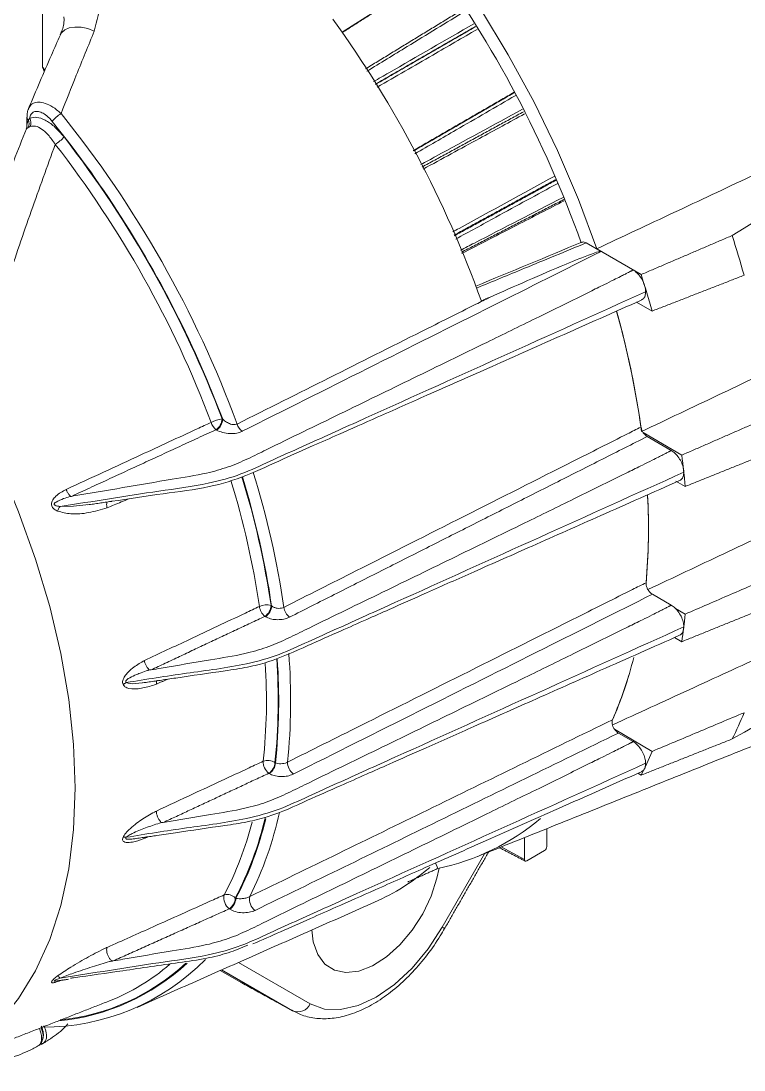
# Model space of a CAD drawing. Extents: x 12.1 to 108.7, y 1 to 80.4.
# Drawn here: x 16.759 to 19.203, y 4.237 to 7.781 of the extents above; entities that cross this region are included whole.
import ezdxf

# ---------------------------------------------------------------- set-up
doc = ezdxf.new("R2010")
doc.units = 0
doc.header["$MEASUREMENT"] = 0
doc.linetypes.add('SLD-Solid', pattern=[0])
doc.layers.get('0').update_dxf_attribs({"linetype": 'CONTINUOUS'})

msp = doc.modelspace()

# ---------------------------------------------------------------- linework, layer by layer
at = {"color": 7, "linetype": 'SLD-Solid', "lineweight": 15}
for p, q in [((16.8315, 7.9753), (16.8315, 7.6259)), ((18.1458, 7.9354), (17.8447, 7.743)), ((16.8648, 7.442), (16.9165, 7.3767)), ((18.6696, 7.0317), (18.7198, 7.0027)), ((18.8551, 6.9246), (18.7061, 7.0121)), ((18.7198, 7.0027), (18.8281, 6.9402)), ((18.8398, 6.831), (18.8924, 6.8012)), ((17.4409, 6.436), (17.4389, 6.4372)), ((17.4181, 6.4006), (17.4201, 6.3995)), ((18.9928, 6.3146), (18.8617, 6.3916)), ((18.8757, 6.3774), (18.9571, 6.3304)), ((18.9721, 6.2269), (19.0041, 6.2087)), ((18.8933, 5.8446), (18.9571, 5.8078)), ((17.6061, 5.8053), (17.6043, 5.8064)), ((18.9714, 5.7964), (19.0041, 5.7772)), ((17.5834, 5.7698), (17.5852, 5.7688)), ((18.9928, 5.6844), (18.9682, 5.6984)), ((18.7652, 5.3884), (18.8924, 5.3137)), ((18.7783, 5.3757), (18.8281, 5.3469)), ((17.6192, 5.2752), (17.6174, 5.2762)), ((17.5966, 5.2397), (17.5984, 5.2386)), ((18.8551, 5.2334), (18.844, 5.2397)), ((18.5366, 4.9924), (18.5366, 5.0528)), ((18.4606, 5.0223), (18.4606, 4.9485)), ((18.1831, 4.7198), (18.3258, 4.9682)), ((18.4606, 4.9485), (18.382, 4.9908)), ((18.4685, 4.9439), (18.5286, 4.9786)), ((18.1679, 4.9181), (18.1607, 4.9367)), ((17.4855, 4.817), (17.4835, 4.8181)), ((17.4627, 4.7816), (17.4646, 4.7805)), ((17.4328, 4.5734), (17.4976, 4.5362)), ((17.6772, 4.4376), (17.4373, 4.5754)), ((17.4939, 4.6005), (17.7369, 4.4608)), ((17.6772, 4.4376), (17.4976, 4.5362))]:
    msp.add_line(p, q, dxfattribs=at)
at = {"color": 7, "linetype": 'SLD-Solid', "lineweight": 15, "flags": 128}
for points in [[(17.2467, 8.8937), (17.3754, 8.8135), (17.5034, 8.722), (17.6298, 8.6199), (17.7538, 8.5077), (17.8747, 8.3862), (17.9916, 8.2561), (18.1039, 8.1182), (18.2109, 7.9734), (18.3118, 7.8226), (18.4062, 7.6667), (18.4933, 7.5067), (18.5726, 7.3436), (18.6437, 7.1784), (18.7061, 7.0121)], [(16.8922, 7.7346), (16.896, 7.7411), (16.9068, 7.751), (16.9221, 7.7577), (16.9409, 7.7608), (16.9621, 7.76), (16.9846, 7.7554), (17.007, 7.7474)], [(17.3487, 6.6583), (17.3876, 6.5696), (17.4409, 6.436)], [(16.6842, 4.3963), (16.7511, 4.4786), (16.8086, 4.5727), (16.8563, 4.6777), (16.8937, 4.7929), (16.9207, 4.9175), (16.9369, 5.0504), (16.9424, 5.1907), (16.9369, 5.3372), (16.9207, 5.4889), (16.8937, 5.6446), (16.8563, 5.803), (16.8086, 5.9631), (16.7511, 6.1236), (16.6842, 6.2831)], [(17.0021, 6.1492), (17, 6.1488), (16.9369, 6.1417), (16.8911, 6.1413), (16.8911, 6.1413), (16.8911, 6.1413)], [(17.1822, 5.5469), (17.1802, 5.5465), (17.1351, 5.5425), (17.1211, 5.5437), (17.115, 5.5462), (17.115, 5.5462), (17.115, 5.5462)], [(17.1451, 5.019), (17.1337, 5.0173), (17.1247, 5.0168), (17.1162, 5.0175), (17.1146, 5.0182), (17.1135, 5.0192), (17.1132, 5.0201), (17.1133, 5.0211), (17.114, 5.0224), (17.115, 5.0236), (17.115, 5.0236), (17.115, 5.0236)], [(18.1722, 4.919), (18.1653, 4.8857), (18.1456, 4.8251), (18.1172, 4.7654), (18.0813, 4.7097), (18.0398, 4.6603), (17.9946, 4.6196), (17.9477, 4.5896), (17.9013, 4.5716), (17.8576, 4.5665), (17.8188, 4.5745), (17.7865, 4.5952), (17.7622, 4.6277), (17.7472, 4.6705), (17.7423, 4.7114)], [(17.7369, 4.4608), (17.7848, 4.4432), (17.8394, 4.4412), (17.8986, 4.4548), (17.9602, 4.4835), (18.0218, 4.5263), (18.081, 4.5814), (18.1354, 4.6467), (18.1831, 4.7198)], [(16.8869, 4.5392), (16.8757, 4.5375), (16.8725, 4.5375), (16.8717, 4.5378), (16.8715, 4.5381), (16.8716, 4.5386), (16.872, 4.539), (16.8731, 4.5398), (16.8766, 4.5418), (16.8911, 4.548), (16.8911, 4.548), (16.8911, 4.548)]]:
    msp.add_lwpolyline(points, dxfattribs=at)
at = {"color": 7, "linetype": 'SLD-Solid', "lineweight": 15}
for centre, radius, start, end in [((15.07, 5.7515), 3.8048, 19.6621, 36.1566), ((14.6794, 5.5263), 3.8643, 19.7974, 35.8036), ((16.792, 7.4569), 0.013, 183.8367, 232.7074), ((16.7561, 7.4343), 0.0306, 336.5377, 23.7501), ((16.7594, 7.4371), 0.0333, 338.3274, 28.7823), ((16.9525, 7.3729), 0.1116, 121.1996, 141.7315), ((14.0126, 5.1409), 3.7045, 20.1933, 38.9238), ((16.8099, 7.4711), 0.1249, 301.4064, 319.298), ((14.018, 5.1441), 3.6571, 20.7055, 37.8796), ((14.0018, 5.134), 3.6776, 24.4863, 37.5764), ((14.0286, 5.1502), 3.6062, 20.7055, 37.8796), ((15.5483, 5.9151), 3.791, 15.4062, 17.527), ((15.3022, 5.7831), 3.7318, 15.8321, 17.8113), ((15.8079, 5.9708), 3.0784, 8.1962, 15.622), ((15.842, 5.9782), 3.0435, 7.8603, 15.6488), ((17.4526, 6.331), 0.1071, 97.3469, 118.2854), ((17.4517, 6.4404), 0.0521, 196.9105, 229.7871), ((17.3928, 6.4393), 0.0462, 303.2297, 357.3477), ((17.3948, 6.4381), 0.0462, 303.2297, 357.3477), ((17.5375, 6.4349), 0.0504, 197.5923, 232.1954), ((16.1881, 5.962), 2.8267, 5.0078, 7.1656), ((14.7173, 5.3807), 2.9182, 8.3869, 17.1449), ((14.7465, 5.3866), 2.8901, 8.331, 17.1917), ((14.726, 5.3799), 2.9516, 8.1906, 17.2733), ((14.7492, 5.3905), 2.8458, 8.339, 17.1367), ((16.7804, 6.0668), 2.0998, 354.8782, 2.9897), ((16.7712, 6.0669), 2.1089, 355.0153, 3.0875), ((17.5887, 5.7527), 0.0559, 73.87, 115.2225), ((17.6179, 5.8108), 0.0535, 188.0829, 229.893), ((17.5581, 5.8085), 0.0462, 303.2297, 357.3477), ((17.5599, 5.8075), 0.0462, 303.2297, 357.3477), ((17.6985, 5.8079), 0.0516, 188.4497, 232.0932), ((17.0973, 5.962), 1.9157, 351.6682, 354.465), ((15.6515, 5.4835), 2.0192, 354.143, 4.5643), ((15.6783, 5.4854), 1.9106, 353.841, 3.7584), ((15.6523, 5.4852), 1.9763, 353.9299, 4.1216), ((15.6821, 5.4836), 1.9483, 353.8581, 4.1834), ((17.5829, 5.9392), 1.2849, 336.0568, 346.1221), ((17.5763, 5.9414), 1.2918, 336.2349, 346.0992), ((18.0356, 5.9151), 1.2588, 333.6221, 338.0453), ((17.5936, 5.2407), 0.0427, 56.1256, 111.6055), ((17.7768, 5.783), 1.2104, 332.9908, 337.1836), ((17.63, 5.2796), 0.0521, 179.1272, 230.1157), ((17.5713, 5.2783), 0.0462, 303.2297, 357.3477), ((17.573, 5.2773), 0.0462, 303.2297, 357.3477), ((17.7103, 5.2768), 0.0501, 179.2698, 232.3759), ((16.45, 5.3636), 1.21, 333.468, 347.7795), ((16.4564, 5.3502), 1.1184, 332.2124, 345.7319), ((16.4513, 5.3583), 1.165, 332.3753, 346.6405), ((16.4717, 5.3496), 1.1452, 332.2828, 346.7119), ((18.0084, 5.6879), 0.7861, 281.7107, 310.0959), ((18.5193, 4.9932), 0.0173, 302.6055, 357.3945), ((18.4654, 4.9477), 0.00492, 170.786, 309.2033), ((17.6463, 5.4988), 0.7598, 293.8766, 310.596), ((17.4931, 4.819), 0.0482, 168.3612, 230.9137), ((17.4568, 4.7953), 0.0352, 40.4864, 108.0172), ((17.5778, 4.8137), 0.0462, 168.2491, 233.4869), ((17.4374, 4.8203), 0.0462, 303.2297, 357.3477), ((17.4393, 4.8192), 0.0462, 303.2297, 357.3477), ((18.3076, 4.9323), 0.2463, 239.6378, 241.7728), ((16.8372, 5.1478), 0.7654, 269.6621, 315.4393), ((16.8161, 5.1399), 0.7399, 275.4105, 312.9978), ((16.8165, 5.1388), 0.7363, 275.8323, 312.7657), ((16.7976, 5.1295), 0.7083, 291.4038, 310.9699), ((17.6949, 4.4803), 0.0463, 247.4769, 335.0925)]:
    msp.add_arc(centre, radius, start, end, dxfattribs=at)
for centre, major_axis, ratio, start_param, end_param in [((-76.8997, -48.3686), (138.6663, 82.7997), 0.014151, 5.469219, 5.482276), ((-76.8997, -46.2974), (138.6671, 77.2107), 0.013906, 5.469927, 5.482983)]:
    msp.add_ellipse(centre, major_axis=major_axis, ratio=ratio, start_param=start_param, end_param=end_param, dxfattribs=at)
for points, knots in [([(17.007, 7.7474), (17.0162, 7.7821), (17.0349, 7.8521), (17.0067, 7.9647), (16.9581, 8.0396), (16.921, 8.0744), (16.9148, 8.0802)], [0, 0, 0, 0, 0.304165, 0.612213, 0.935018, 1, 1, 1, 1]), ([(18.2628, 7.8159), (18.1967, 7.7756), (18.0852, 7.7074), (17.9736, 7.6393), (17.9281, 7.6115)], [0, 0, 0, 0, 0.59251, 1, 1, 1, 1]), ([(16.9039, 7.7957), (16.9042, 7.7932), (16.9059, 7.7759), (16.9015, 7.7546), (16.8931, 7.7387), (16.8911, 7.735)], [0, 0, 0, 0, 0.113444, 0.793086, 1, 1, 1, 1]), ([(17.951, 7.5766), (17.9681, 7.5864), (18.081, 7.6515), (18.1938, 7.7165), (18.2896, 7.7718)], [0, 0, 0, 0, 0.151319, 1, 1, 1, 1]), ([(16.8922, 7.7346), (16.882, 7.7116), (16.8459, 7.6298), (16.8102, 7.5457), (16.7845, 7.4852)], [0, 0, 0, 0, 0.281039, 1, 1, 1, 1]), ([(16.8946, 7.4684), (16.9118, 7.5119), (16.949, 7.6062), (16.9867, 7.6979), (17.007, 7.7474)], [0, 0, 0, 0, 0.460735, 1, 1, 1, 1]), ([(18.3011, 7.753), (18.251, 7.7241), (18.1383, 7.6591), (18.0256, 7.5942), (17.9631, 7.5581)], [0, 0, 0, 0, 0.444656, 1, 1, 1, 1]), ([(16.8315, 7.6259), (16.8316, 7.6257), (16.8337, 7.6204), (16.8359, 7.615), (16.8379, 7.6098)], [0, 0, 0, 0, 0.03416, 1, 1, 1, 1]), ([(16.8393, 7.6131), (16.8393, 7.6132), (16.8375, 7.6164), (16.8349, 7.6205), (16.8323, 7.6247), (16.8316, 7.6257), (16.8315, 7.6259)], [0, 0, 0, 0, 0.022732, 0.750376, 0.954544, 1, 1, 1, 1]), ([(18.4313, 7.5296), (18.3641, 7.4908), (18.2507, 7.4252), (18.1372, 7.3596), (18.0909, 7.3328)], [0, 0, 0, 0, 0.591872, 1, 1, 1, 1]), ([(16.7852, 7.4852), (16.7834, 7.4812), (16.7793, 7.4722), (16.7796, 7.4618), (16.7798, 7.456)], [0, 0, 0, 0, 0.443388, 1, 1, 1, 1]), ([(16.8946, 7.4684), (16.8897, 7.4729), (16.8765, 7.4849), (16.854, 7.4988), (16.8297, 7.5071), (16.8091, 7.5073), (16.7929, 7.5004), (16.7874, 7.49), (16.7848, 7.485)], [0, 0, 0, 0, 0.119228, 0.318817, 0.498972, 0.66867, 0.840348, 1, 1, 1, 1]), ([(18.1105, 7.296), (18.1278, 7.3054), (18.2423, 7.3678), (18.3568, 7.4302), (18.4541, 7.4831)], [0, 0, 0, 0, 0.151233, 1, 1, 1, 1]), ([(16.7841, 7.4466), (16.7817, 7.441), (16.7785, 7.4338), (16.7794, 7.4263), (16.7796, 7.4248)], [0, 0, 0, 0, 0.790657, 1, 1, 1, 1]), ([(16.7885, 7.4532), (16.789, 7.4555), (16.7907, 7.4629), (16.7968, 7.472), (16.8081, 7.4769), (16.8222, 7.4754), (16.8384, 7.4676), (16.8531, 7.4556), (16.8616, 7.4458), (16.8648, 7.442)], [0, 0, 0, 0, 0.072611, 0.232465, 0.384312, 0.536497, 0.701328, 0.887553, 1, 1, 1, 1]), ([(16.9046, 7.3896), (16.8936, 7.4024), (16.8734, 7.4257), (16.8413, 7.4475), (16.812, 7.4584), (16.7964, 7.4549), (16.7885, 7.4532)], [0, 0, 0, 0, 0.296309, 0.542641, 0.770962, 1, 1, 1, 1]), ([(18.4616, 7.4677), (18.4106, 7.4399), (18.2962, 7.3776), (18.1819, 7.3153), (18.1185, 7.2808)], [0, 0, 0, 0, 0.446141, 1, 1, 1, 1]), ([(16.7776, 7.4169), (16.7632, 7.3812), (16.7192, 7.2713), (16.6486, 7.0873), (16.5786, 6.8964), (16.5384, 6.7806), (16.5242, 6.7397)], [0, 0, 0, 0, 0.16509, 0.507227, 0.82599, 1, 1, 1, 1]), ([(16.7786, 7.4247), (16.7787, 7.4238), (16.7792, 7.4213), (16.7778, 7.4191), (16.7769, 7.4176)], [0, 0, 0, 0, 0.334915, 1, 1, 1, 1]), ([(16.7903, 7.4248), (16.7962, 7.4259), (16.8083, 7.428), (16.8298, 7.4169), (16.8531, 7.3965), (16.8672, 7.3759), (16.875, 7.3645)], [0, 0, 0, 0, 0.220289, 0.445216, 0.694221, 1, 1, 1, 1]), ([(16.6583, 6.7332), (16.677, 6.7915), (16.7213, 6.9294), (16.7935, 7.1405), (16.8478, 7.2898), (16.875, 7.3645)], [0, 0, 0, 0, 0.267535, 0.633327, 1, 1, 1, 1]), ([(18.2186, 7.069), (18.2258, 7.0729), (18.3409, 7.1358), (18.456, 7.1987), (18.5639, 7.2576)], [0, 0, 0, 0, 0.062462, 1, 1, 1, 1]), ([(18.5733, 7.2328), (18.5037, 7.1948), (18.3889, 7.1321), (18.2741, 7.0693), (18.2289, 7.0446)], [0, 0, 0, 0, 0.6059491, 1, 1, 1, 1]), ([(18.2447, 7.0068), (18.2604, 7.0149), (18.3759, 7.0744), (18.4914, 7.1338), (18.5913, 7.1852)], [0, 0, 0, 0, 0.135622, 1, 1, 1, 1]), ([(18.5955, 7.1741), (18.5421, 7.1466), (18.4267, 7.0872), (18.3113, 7.0278), (18.2493, 6.9959)], [0, 0, 0, 0, 0.46309, 1, 1, 1, 1]), ([(18.655, 7.0342), (18.5356, 6.9845), (18.4161, 6.9347), (18.2958, 6.8856), (18.2956, 6.8855)], [0, 0, 0, 0, 0.998817, 1, 1, 1, 1]), ([(18.2984, 6.8788), (18.3527, 6.9011), (18.4765, 6.952), (18.6001, 7.003), (18.6696, 7.0317)], [0, 0, 0, 0, 0.438, 1, 1, 1, 1]), ([(18.6696, 7.0317), (18.6672, 7.0328), (18.6624, 7.0349), (18.6575, 7.0351), (18.6557, 7.0337), (18.6554, 7.0335)], [0, 0, 0, 0, 0.464267, 0.928639, 1, 1, 1, 1]), ([(17.5066, 6.3951), (17.7893, 6.5366), (18.1938, 6.7391), (18.5981, 6.9417), (18.7198, 7.0027)], [0, 0, 0, 0, 0.699038, 1, 1, 1, 1]), ([(18.7198, 7.0027), (18.7197, 7.0028), (18.7194, 7.0029), (18.7185, 7.003), (18.7155, 7.0028), (18.7048, 7), (18.6656, 6.9863), (18.5417, 6.9356), (18.4286, 6.8855), (18.3431, 6.8476)], [0, 0, 0, 0, 0.000975, 0.002308, 0.005826, 0.020094, 0.076658, 0.30233, 1, 1, 1, 1]), ([(16.9299, 6.1754), (16.9322, 6.1758), (16.9903, 6.1854), (17.1039, 6.2045), (17.2535, 6.2309), (17.3749, 6.2494), (17.4607, 6.2735), (17.5262, 6.3019), (17.6495, 6.3633), (17.7957, 6.4333), (17.9611, 6.5141), (18.1267, 6.5947), (18.3059, 6.6822), (18.4803, 6.7676), (18.5966, 6.8246), (18.674, 6.8628), (18.7256, 6.8883), (18.76, 6.9053), (18.7828, 6.9168), (18.7981, 6.9244), (18.8082, 6.9296), (18.8149, 6.933), (18.8194, 6.9353), (18.8224, 6.9369), (18.8243, 6.9379), (18.8256, 6.9387), (18.8265, 6.9391), (18.8271, 6.9395), (18.8274, 6.9397), (18.8277, 6.9399), (18.8278, 6.94), (18.8279, 6.94), (18.828, 6.9401), (18.828, 6.9401), (18.8281, 6.9402), (18.8281, 6.9402), (18.8281, 6.9402), (18.8281, 6.9402), (18.8281, 6.9402), (18.8281, 6.9402), (18.8281, 6.9402)], [0, 0, 0, 0, 0.003099, 0.077737, 0.152373, 0.20456, 0.239209, 0.273855, 0.308826, 0.446938, 0.515995, 0.585051, 0.723163, 0.815261, 0.876706, 0.917705, 0.945062, 0.963318, 0.975502, 0.983634, 0.989062, 0.992686, 0.995106, 0.996722, 0.997802, 0.998524, 0.999007, 0.99933, 0.999547, 0.999693, 0.999791, 0.999857, 0.999901, 0.999932, 0.999953, 0.999972, 0.999985, 0.999991, 0.999997, 1, 1, 1, 1]), ([(18.8281, 6.9402), (18.8325, 6.9372), (18.8416, 6.931), (18.8542, 6.9159), (18.8641, 6.898), (18.8697, 6.8808), (18.8702, 6.8709), (18.8705, 6.8667)], [0, 0, 0, 0, 0.19834, 0.412972, 0.627088, 0.843128, 1, 1, 1, 1]), ([(18.8705, 6.8667), (18.5451, 6.7199), (18.1871, 6.5584), (17.7965, 6.3824), (17.699, 6.3382), (17.6007, 6.2947), (17.5058, 6.2486), (17.3783, 6.2132), (17.2249, 6.194), (17.0584, 6.1669), (16.9469, 6.1499), (16.8911, 6.1413)], [0, 0, 0, 0, 0.52131, 0.573441, 0.625572, 0.677703, 0.729789, 0.78156, 0.854349, 0.927175, 1, 1, 1, 1]), ([(18.3431, 6.8476), (18.3278, 6.8399), (18.2511, 6.8014), (17.9665, 6.6588), (17.6973, 6.5238), (17.4894, 6.4197)], [0, 0, 0, 0, 0.053919, 0.269597, 1, 1, 1, 1]), ([(18.8705, 6.8667), (18.8701, 6.8619), (18.8692, 6.8519), (18.8637, 6.8422), (18.8579, 6.8399), (18.8558, 6.839)], [0, 0, 0, 0, 0.367746, 0.7657, 1, 1, 1, 1]), ([(17.0636, 6.1582), (17.0646, 6.1584), (17.1234, 6.167), (17.2332, 6.1844), (17.3914, 6.2027), (17.528, 6.2456), (17.637, 6.2986), (17.7421, 6.3442), (17.8476, 6.3912), (17.9757, 6.4479), (18.1437, 6.5225), (18.3486, 6.6132), (18.5901, 6.7204), (18.7634, 6.7972), (18.8562, 6.8383)], [0, 0, 0, 0, 0.001364, 0.08347, 0.157047, 0.22178, 0.295586, 0.354287, 0.403681, 0.480045, 0.577863, 0.697131, 0.837846, 1, 1, 1, 1]), ([(17.4019, 6.4253), (17.386, 6.4179), (17.3068, 6.3813), (17.1434, 6.3057), (16.9958, 6.2376), (16.9117, 6.1987)], [0, 0, 0, 0, 0.09703, 0.48515, 1, 1, 1, 1]), ([(17.4409, 6.436), (17.4449, 6.4326), (17.4526, 6.426), (17.4652, 6.42), (17.4745, 6.4179), (17.4812, 6.4176), (17.4858, 6.4182), (17.4886, 6.4193), (17.4894, 6.4197)], [0, 0, 0, 0, 0.29554, 0.57572, 0.740311, 0.809198, 0.945635, 1, 1, 1, 1]), ([(17.5066, 6.3951), (17.5064, 6.395), (17.5011, 6.3924), (17.4879, 6.388), (17.4645, 6.3864), (17.4399, 6.3901), (17.4267, 6.3963), (17.4201, 6.3995)], [0, 0, 0, 0, 0.005173, 0.217905, 0.46291, 0.731847, 1, 1, 1, 1]), ([(18.8548, 6.4096), (18.8395, 6.4019), (18.763, 6.3633), (18.4418, 6.2012), (18.0546, 6.0058), (17.7287, 5.8414), (17.6474, 5.8004)], [0, 0, 0, 0, 0.038008, 0.190039, 0.798163, 1, 1, 1, 1]), ([(18.8757, 6.3774), (18.8733, 6.379), (18.8685, 6.3823), (18.8622, 6.3903), (18.8573, 6.3993), (18.8554, 6.4059), (18.8549, 6.4093), (18.8548, 6.4096)], [0, 0, 0, 0, 0.2428892, 0.4858007, 0.7281231, 0.9695518, 1, 1, 1, 1]), ([(17.1989, 5.5891), (17.2102, 5.591), (17.2771, 5.6023), (17.3825, 5.6211), (17.5039, 5.6396), (17.5897, 5.6637), (17.6552, 5.6921), (17.7785, 5.7535), (17.9247, 5.8235), (18.0901, 5.9042), (18.2557, 5.9849), (18.4349, 6.0723), (18.6094, 6.1577), (18.7256, 6.2148), (18.803, 6.2529), (18.8546, 6.2784), (18.889, 6.2955), (18.9119, 6.3069), (18.9271, 6.3146), (18.9372, 6.3197), (18.9439, 6.3232), (18.9484, 6.3255), (18.9514, 6.3271), (18.9533, 6.3281), (18.9546, 6.3288), (18.9555, 6.3293), (18.9561, 6.3297), (18.9564, 6.3299), (18.9567, 6.33), (18.9568, 6.3301), (18.9569, 6.3302), (18.957, 6.3303), (18.9571, 6.3303), (18.9571, 6.3303), (18.9571, 6.3304), (18.9571, 6.3304), (18.9571, 6.3304), (18.9571, 6.3304), (18.9571, 6.3304), (18.9571, 6.3304)], [0, 0, 0, 0, 0.016158, 0.095778, 0.151449, 0.188412, 0.225371, 0.262677, 0.410011, 0.483678, 0.557345, 0.704679, 0.802926, 0.868474, 0.91221, 0.941394, 0.960869, 0.973866, 0.982541, 0.988332, 0.992198, 0.994779, 0.996503, 0.997656, 0.998426, 0.998941, 0.999286, 0.999517, 0.999672, 0.999777, 0.999847, 0.999895, 0.999927, 0.99995, 0.99997, 0.999984, 0.99999, 0.999997, 1, 1, 1, 1]), ([(18.9571, 6.3304), (18.9615, 6.3274), (18.9707, 6.3211), (18.9832, 6.306), (18.9931, 6.2882), (18.9987, 6.271), (18.9993, 6.2611), (18.9995, 6.2569)], [0, 0, 0, 0, 0.19834, 0.412972, 0.627088, 0.843128, 1, 1, 1, 1]), ([(18.9995, 6.2569), (18.6741, 6.1101), (18.3162, 5.9485), (17.9255, 5.7725), (17.828, 5.7283), (17.7297, 5.6849), (17.6348, 5.6388), (17.4958, 5.6005), (17.3176, 5.5789), (17.1825, 5.5571), (17.115, 5.5462)], [0, 0, 0, 0, 0.543778, 0.598156, 0.652534, 0.706911, 0.761242, 0.815244, 0.907603, 1, 1, 1, 1]), ([(18.9995, 6.2569), (18.9991, 6.2521), (18.9982, 6.2421), (18.9927, 6.2324), (18.9869, 6.23), (18.9848, 6.2292)], [0, 0, 0, 0, 0.367746, 0.7657, 1, 1, 1, 1]), ([(17.2562, 5.5577), (17.265, 5.559), (17.3293, 5.5685), (17.4191, 5.5818), (17.5244, 5.597), (17.6225, 5.6222), (17.7213, 5.6687), (17.832, 5.7171), (17.9236, 5.7578), (18.0204, 5.8007), (18.1414, 5.8544), (18.3025, 5.9258), (18.4988, 6.0128), (18.7303, 6.1155), (18.8963, 6.1891), (18.9852, 6.2285)], [0, 0, 0, 0, 0.01292, 0.094125, 0.131526, 0.166709, 0.245821, 0.312016, 0.365061, 0.410765, 0.486278, 0.582961, 0.700812, 0.839827, 1, 1, 1, 1]), ([(16.9117, 6.1987), (16.8996, 6.1921), (16.883, 6.1831), (16.8676, 6.1661), (16.8629, 6.1565), (16.8618, 6.1493), (16.8628, 6.143), (16.8662, 6.1367), (16.8728, 6.1302), (16.879, 6.1272), (16.8829, 6.1253)], [0, 0, 0, 0, 0.400583, 0.552747, 0.632515, 0.681637, 0.738761, 0.795408, 0.871105, 1, 1, 1, 1]), ([(16.8911, 6.1413), (16.8911, 6.1413), (16.8854, 6.1418), (16.8787, 6.1421), (16.8729, 6.1459), (16.8719, 6.1469), (16.8715, 6.148), (16.8714, 6.1491), (16.8718, 6.1506), (16.8737, 6.1532), (16.8838, 6.1605), (16.9014, 6.1672), (16.9181, 6.1727), (16.9261, 6.1751), (16.927, 6.1754)], [0, 0, 0, 0, 0.000026, 0.20663, 0.226964, 0.243571, 0.254919, 0.266312, 0.280083, 0.303561, 0.375814, 0.705511, 0.963846, 1, 1, 1, 1]), ([(16.9117, 6.1987), (16.9119, 6.1983), (16.9129, 6.1953), (16.9157, 6.1893), (16.9208, 6.1812), (16.925, 6.1773), (16.927, 6.1754)], [0, 0, 0, 0, 0.044494, 0.324207, 0.662103, 1, 1, 1, 1]), ([(16.927, 6.1754), (16.9271, 6.1754), (16.9272, 6.1753), (16.9275, 6.1752), (16.9284, 6.1752), (16.9293, 6.1754), (16.9299, 6.1754)], [0, 0, 0, 0, 0.046836, 0.119645, 0.336503, 1, 1, 1, 1]), ([(17.05, 6.1364), (17.0661, 6.1431), (17.0907, 6.1533), (17.1154, 6.1635), (17.124, 6.1671)], [0, 0, 0, 0, 0.650055, 1, 1, 1, 1]), ([(16.8829, 6.1253), (16.8978, 6.1216), (16.9324, 6.1131), (16.9893, 6.1188), (17.0295, 6.1305), (17.05, 6.1364)], [0, 0, 0, 0, 0.268258, 0.625052, 1, 1, 1, 1]), ([(17.05, 6.1364), (17.05, 6.1368), (17.0494, 6.1389), (17.0486, 6.1442), (17.0484, 6.1511), (17.0497, 6.1548), (17.0502, 6.1563)], [0, 0, 0, 0, 0.042923, 0.285124, 0.703298, 1, 1, 1, 1]), ([(18.8722, 5.8837), (18.8568, 5.876), (18.7801, 5.8376), (18.4578, 5.6763), (18.0692, 5.4819), (17.7419, 5.3183), (17.6602, 5.2775)], [0, 0, 0, 0, 0.037994, 0.189972, 0.797883, 1, 1, 1, 1]), ([(18.8933, 5.8446), (18.8909, 5.8463), (18.8861, 5.8496), (18.8797, 5.8575), (18.8749, 5.8665), (18.8721, 5.8758), (18.8721, 5.8811), (18.8722, 5.8837)], [0, 0, 0, 0, 0.203185, 0.40639, 0.609063, 0.81092, 1, 1, 1, 1]), ([(19.0041, 5.7772), (19.0552, 5.7994), (19.1574, 5.8437), (19.2597, 5.8881), (19.3108, 5.9103)], [0, 0, 0, 0, 0.4998082, 1, 1, 1, 1]), ([(17.6797, 5.2372), (17.9626, 5.3787), (18.3671, 5.5811), (18.7716, 5.7837), (18.8933, 5.8446)], [0, 0, 0, 0, 0.69902, 1, 1, 1, 1]), ([(17.5649, 5.8032), (17.5492, 5.7958), (17.4705, 5.7588), (17.3409, 5.6979), (17.2271, 5.6444), (17.1763, 5.6205)], [0, 0, 0, 0, 0.1215365, 0.6076823, 1, 1, 1, 1]), ([(17.2401, 5.0735), (17.2932, 5.0828), (17.385, 5.0988), (17.5039, 5.117), (17.5897, 5.1411), (17.6552, 5.1695), (17.7785, 5.2309), (17.9247, 5.3009), (18.0901, 5.3817), (18.2557, 5.4623), (18.4349, 5.5498), (18.6094, 5.6351), (18.7256, 5.6922), (18.803, 5.7303), (18.8546, 5.7559), (18.889, 5.7729), (18.9119, 5.7844), (18.9271, 5.792), (18.9372, 5.7972), (18.9439, 5.8006), (18.9484, 5.8029), (18.9514, 5.8045), (18.9533, 5.8055), (18.9546, 5.8063), (18.9555, 5.8067), (18.9561, 5.8071), (18.9564, 5.8073), (18.9567, 5.8074), (18.9568, 5.8076), (18.9569, 5.8076), (18.957, 5.8077), (18.9571, 5.8077), (18.9571, 5.8077), (18.9571, 5.8078), (18.9571, 5.8078), (18.9571, 5.8078), (18.9571, 5.8078), (18.9571, 5.8078), (18.9571, 5.8078)], [0, 0, 0, 0, 0.077655, 0.134442, 0.172145, 0.209845, 0.247899, 0.398186, 0.473329, 0.548473, 0.69876, 0.798976, 0.865838, 0.910451, 0.94022, 0.960085, 0.973342, 0.982191, 0.988098, 0.992041, 0.994674, 0.996433, 0.997609, 0.998394, 0.99892, 0.999271, 0.999507, 0.999666, 0.999772, 0.999844, 0.999893, 0.999926, 0.999949, 0.999969, 0.999983, 0.99999, 0.999997, 1, 1, 1, 1]), ([(17.6061, 5.8053), (17.6088, 5.8035), (17.6143, 5.8), (17.6247, 5.7971), (17.6352, 5.7967), (17.6428, 5.7982), (17.6465, 5.7999), (17.6474, 5.8004)], [0, 0, 0, 0, 0.236418, 0.470095, 0.698088, 0.91992, 1, 1, 1, 1]), ([(18.9571, 5.8078), (18.9615, 5.8048), (18.9707, 5.7986), (18.9832, 5.7835), (18.9931, 5.7656), (18.9987, 5.7484), (18.9993, 5.7385), (18.9995, 5.7343)], [0, 0, 0, 0, 0.19834, 0.412972, 0.627088, 0.843128, 1, 1, 1, 1]), ([(17.6668, 5.7672), (17.6648, 5.7663), (17.6576, 5.763), (17.6425, 5.7591), (17.6218, 5.7582), (17.6013, 5.7612), (17.5906, 5.7663), (17.5852, 5.7688)], [0, 0, 0, 0, 0.081782, 0.307582, 0.536948, 0.768514, 1, 1, 1, 1]), ([(18.9995, 5.7343), (18.6741, 5.5875), (18.3162, 5.426), (17.9255, 5.2499), (17.828, 5.2058), (17.7297, 5.1623), (17.6348, 5.1162), (17.4958, 5.0779), (17.3176, 5.0563), (17.1825, 5.0345), (17.115, 5.0236)], [0, 0, 0, 0, 0.543778, 0.598156, 0.652534, 0.706911, 0.761242, 0.815244, 0.907603, 1, 1, 1, 1]), ([(18.9995, 5.7343), (18.9991, 5.7295), (18.9982, 5.7195), (18.9927, 5.7098), (18.9869, 5.7075), (18.9848, 5.7066)], [0, 0, 0, 0, 0.367746, 0.7657, 1, 1, 1, 1]), ([(17.2187, 5.0297), (17.2395, 5.0327), (17.3158, 5.0439), (17.4176, 5.059), (17.523, 5.0742), (17.6214, 5.0992), (17.7203, 5.1457), (17.8311, 5.1941), (17.9227, 5.2349), (18.0197, 5.2778), (18.1408, 5.3315), (18.302, 5.403), (18.4984, 5.4901), (18.7301, 5.5928), (18.8962, 5.6665), (18.9852, 5.7059)], [0, 0, 0, 0, 0.029866, 0.109675, 0.146437, 0.181017, 0.258763, 0.323822, 0.375957, 0.420876, 0.495092, 0.590116, 0.705945, 0.842574, 1, 1, 1, 1]), ([(17.1763, 5.6205), (17.1749, 5.6198), (17.1611, 5.6124), (17.1395, 5.5988), (17.1173, 5.5786), (17.1067, 5.5633), (17.103, 5.5535), (17.1021, 5.5455), (17.1037, 5.5414), (17.1045, 5.5392)], [0, 0, 0, 0, 0.045295, 0.427285, 0.679026, 0.799084, 0.872181, 0.930512, 1, 1, 1, 1]), ([(17.1763, 5.6205), (17.1764, 5.6202), (17.1768, 5.6179), (17.1782, 5.6123), (17.1817, 5.6039), (17.1871, 5.5952), (17.1913, 5.5911), (17.1934, 5.589)], [0, 0, 0, 0, 0.0265318, 0.2112223, 0.4741816, 0.7370898, 1, 1, 1, 1]), ([(17.115, 5.5462), (17.115, 5.5462), (17.1146, 5.5465), (17.1138, 5.5472), (17.1133, 5.5483), (17.1131, 5.5494), (17.1132, 5.5505), (17.1144, 5.5532), (17.1189, 5.5576), (17.131, 5.5653), (17.1471, 5.5726), (17.1676, 5.5805), (17.1806, 5.585), (17.19, 5.588), (17.192, 5.5886), (17.1934, 5.589)], [0, 0, 0, 0, 0.000024, 0.018739, 0.037647, 0.041985, 0.056768, 0.075409, 0.129309, 0.241641, 0.513826, 0.683901, 0.934902, 0.953729, 1, 1, 1, 1]), ([(17.1934, 5.589), (17.1934, 5.589), (17.1936, 5.5889), (17.1942, 5.5887), (17.1961, 5.5887), (17.1977, 5.5889), (17.1989, 5.5891)], [0, 0, 0, 0, 0.04824, 0.12304, 0.344037, 1, 1, 1, 1]), ([(17.1045, 5.5392), (17.1064, 5.5367), (17.1113, 5.5302), (17.1321, 5.5236), (17.1659, 5.5255), (17.1976, 5.534), (17.2146, 5.5402), (17.2168, 5.5411)], [0, 0, 0, 0, 0.079734, 0.211261, 0.576786, 0.94305, 1, 1, 1, 1]), ([(17.2168, 5.5411), (17.2168, 5.5414), (17.2167, 5.5434), (17.217, 5.548), (17.2178, 5.5524), (17.2192, 5.5538), (17.2192, 5.554)], [0, 0, 0, 0, 0.056379, 0.386871, 0.957132, 1, 1, 1, 1]), ([(18.8924, 5.3137), (18.9442, 5.3354), (19.0477, 5.379), (19.1513, 5.4226), (19.2031, 5.4444)], [0, 0, 0, 0, 0.499221, 1, 1, 1, 1]), ([(18.7585, 5.4208), (18.5501, 5.319), (18.1417, 5.1196), (17.7327, 4.9206), (17.5325, 4.8231)], [0, 0, 0, 0, 0.510403, 1, 1, 1, 1]), ([(18.7783, 5.3757), (18.7758, 5.3774), (18.771, 5.3807), (18.7647, 5.3886), (18.7598, 5.3977), (18.7571, 5.407), (18.7567, 5.4151), (18.758, 5.419), (18.7585, 5.4208)], [0, 0, 0, 0, 0.173469, 0.346958, 0.519882, 0.691915, 0.863313, 1, 1, 1, 1]), ([(17.5503, 4.7766), (17.7506, 4.8741), (18.1602, 5.0736), (18.5692, 5.2735), (18.7783, 5.3757)], [0, 0, 0, 0, 0.488948, 1, 1, 1, 1]), ([(17.0712, 4.6059), (17.082, 4.6077), (17.1485, 4.619), (17.2535, 4.6376), (17.3749, 4.6562), (17.4607, 4.6802), (17.5262, 4.7086), (17.6495, 4.7701), (17.7957, 4.8401), (17.9611, 4.9208), (18.1267, 5.0014), (18.3059, 5.0889), (18.4803, 5.1743), (18.5966, 5.2313), (18.674, 5.2695), (18.7256, 5.295), (18.76, 5.3121), (18.7828, 5.3235), (18.7981, 5.3312), (18.8082, 5.3363), (18.8149, 5.3397), (18.8194, 5.3421), (18.8224, 5.3436), (18.8243, 5.3447), (18.8256, 5.3454), (18.8265, 5.3459), (18.8271, 5.3462), (18.8274, 5.3464), (18.8277, 5.3466), (18.8278, 5.3467), (18.8279, 5.3468), (18.828, 5.3468), (18.828, 5.3469), (18.8281, 5.3469), (18.8281, 5.3469), (18.8281, 5.3469), (18.8281, 5.3469), (18.8281, 5.3469), (18.8281, 5.3469), (18.8281, 5.3469)], [0, 0, 0, 0, 0.015578, 0.095245, 0.150949, 0.187933, 0.224914, 0.262242, 0.409663, 0.483374, 0.557084, 0.704505, 0.80281, 0.868397, 0.912158, 0.94136, 0.960846, 0.973851, 0.982531, 0.988325, 0.992193, 0.994776, 0.996501, 0.997654, 0.998425, 0.99894, 0.999285, 0.999517, 0.999672, 0.999776, 0.999847, 0.999895, 0.999927, 0.99995, 0.99997, 0.999984, 0.99999, 0.999997, 1, 1, 1, 1]), ([(18.8281, 5.3469), (18.8325, 5.344), (18.8416, 5.3377), (18.8542, 5.3226), (18.8641, 5.3047), (18.8697, 5.2875), (18.8702, 5.2776), (18.8705, 5.2735)], [0, 0, 0, 0, 0.1983398, 0.4129718, 0.6270882, 0.8431282, 1, 1, 1, 1]), ([(18.8705, 5.2735), (18.5451, 5.1266), (18.1871, 4.9651), (17.7965, 4.7891), (17.699, 4.7449), (17.6007, 4.7015), (17.5058, 4.6554), (17.3783, 4.6199), (17.2249, 4.6008), (17.0584, 4.5737), (16.9469, 4.5566), (16.8911, 4.548)], [0, 0, 0, 0, 0.52131, 0.573441, 0.625572, 0.677703, 0.729789, 0.78156, 0.854349, 0.927175, 1, 1, 1, 1]), ([(17.5779, 5.2804), (17.5621, 5.2731), (17.4832, 5.2363), (17.3628, 5.1803), (17.2582, 5.1316), (17.2168, 5.1123)], [0, 0, 0, 0, 0.131237, 0.656183, 1, 1, 1, 1]), ([(17.6602, 5.2775), (17.6592, 5.277), (17.6556, 5.2752), (17.6479, 5.2729), (17.6375, 5.2717), (17.6273, 5.2724), (17.6219, 5.2742), (17.6192, 5.2752)], [0, 0, 0, 0, 0.083576, 0.309293, 0.537976, 0.768631, 1, 1, 1, 1]), ([(18.8705, 5.2735), (18.8701, 5.2687), (18.8692, 5.2586), (18.8637, 5.2489), (18.8579, 5.2466), (18.8558, 5.2457)], [0, 0, 0, 0, 0.367746, 0.7657, 1, 1, 1, 1]), ([(17.5433, 4.6634), (17.5744, 4.677), (17.6395, 4.7055), (17.7328, 4.747), (17.8394, 4.7942), (17.9684, 4.8515), (18.1378, 4.9266), (18.3443, 5.0181), (18.5879, 5.1261), (18.7626, 5.2036), (18.8562, 5.245)], [0, 0, 0, 0, 0.070614, 0.148069, 0.213231, 0.313971, 0.443022, 0.600382, 0.786044, 1, 1, 1, 1]), ([(17.6797, 5.2372), (17.6778, 5.2362), (17.6704, 5.2328), (17.6552, 5.229), (17.6346, 5.2281), (17.6143, 5.2311), (17.6037, 5.2361), (17.5984, 5.2386)], [0, 0, 0, 0, 0.084541, 0.312071, 0.541032, 0.770524, 1, 1, 1, 1]), ([(17.2168, 5.1123), (17.2146, 5.1111), (17.1976, 5.1024), (17.1659, 5.0835), (17.1321, 5.0579), (17.1113, 5.0362), (17.1064, 5.0274), (17.1045, 5.0241)], [0, 0, 0, 0, 0.05695, 0.423214, 0.788739, 0.920266, 1, 1, 1, 1]), ([(17.2168, 5.1123), (17.2168, 5.1121), (17.2167, 5.1104), (17.2169, 5.1058), (17.2187, 5.0979), (17.2225, 5.0885), (17.2278, 5.0797), (17.2319, 5.0755), (17.2339, 5.0734)], [0, 0, 0, 0, 0.021138, 0.145045, 0.358845, 0.572583, 0.786291, 1, 1, 1, 1]), ([(17.115, 5.0236), (17.115, 5.0236), (17.1167, 5.0254), (17.1234, 5.0302), (17.145, 5.0415), (17.1807, 5.0559), (17.2115, 5.0664), (17.2294, 5.072), (17.2317, 5.0727), (17.2339, 5.0734)], [0, 0, 0, 0, 0.000018, 0.058924, 0.179081, 0.554615, 0.943406, 0.94449, 1, 1, 1, 1]), ([(17.2339, 5.0734), (17.234, 5.0734), (17.2342, 5.0733), (17.2348, 5.0731), (17.2369, 5.073), (17.2387, 5.0733), (17.2401, 5.0735)], [0, 0, 0, 0, 0.046332, 0.117721, 0.325195, 1, 1, 1, 1]), ([(17.1045, 5.0241), (17.1037, 5.0218), (17.1021, 5.0175), (17.103, 5.0121), (17.1067, 5.0078), (17.1173, 5.0048), (17.1395, 5.0074), (17.1611, 5.0142), (17.1749, 5.0196), (17.1763, 5.0201)], [0, 0, 0, 0, 0.069488, 0.127819, 0.200916, 0.320974, 0.572715, 0.954705, 1, 1, 1, 1]), ([(17.1763, 5.0201), (17.1764, 5.0204), (17.1766, 5.0217), (17.1771, 5.0227), (17.1775, 5.0236)], [0, 0, 0, 0, 0.192017, 1, 1, 1, 1]), ([(17.4459, 4.8288), (17.4299, 4.8216), (17.3498, 4.7857), (17.2179, 4.7265), (17.1019, 4.6746), (17.05, 4.6513)], [0, 0, 0, 0, 0.121378, 0.606889, 1, 1, 1, 1]), ([(17.4855, 4.817), (17.4891, 4.8165), (17.4962, 4.8155), (17.5091, 4.8162), (17.5209, 4.8185), (17.5282, 4.8211), (17.5315, 4.8226), (17.5323, 4.823), (17.5325, 4.8231)], [0, 0, 0, 0, 0.279064, 0.547769, 0.784502, 0.941814, 0.984377, 1, 1, 1, 1]), ([(17.5503, 4.7766), (17.5498, 4.7764), (17.544, 4.7736), (17.5301, 4.7694), (17.5071, 4.768), (17.4835, 4.7716), (17.4709, 4.7775), (17.4646, 4.7805)], [0, 0, 0, 0, 0.017761, 0.238767, 0.483249, 0.741844, 1, 1, 1, 1]), ([(17.6766, 4.4379), (17.6855, 4.4333), (17.7092, 4.4211), (17.752, 4.4107), (17.8043, 4.4096), (17.8592, 4.4198), (17.916, 4.4411), (17.9734, 4.4734), (18.0297, 4.5158), (18.0834, 4.5671), (18.1331, 4.6257), (18.1683, 4.6765), (18.1863, 4.7072), (18.1911, 4.7153)], [0, 0, 0, 0, 0.057541, 0.152245, 0.247645, 0.345591, 0.44647, 0.54934, 0.652969, 0.756479, 0.859728, 0.962774, 1, 1, 1, 1]), ([(15.9783, 4.6828), (15.9711, 4.6705), (15.9546, 4.6418), (15.9435, 4.5929), (15.9433, 4.5399), (15.9559, 4.4888), (15.98, 4.4407), (16.0151, 4.3959), (16.0609, 4.3549), (16.1169, 4.3187), (16.1815, 4.2883), (16.2531, 4.2645), (16.3296, 4.2478), (16.4093, 4.2385), (16.4903, 4.2367), (16.5708, 4.2425), (16.6491, 4.2557), (16.7232, 4.2763), (16.7811, 4.2993), (16.8126, 4.3162), (16.8235, 4.322)], [0, 0, 0, 0, 0.043097, 0.099855, 0.154657, 0.208639, 0.262797, 0.318327, 0.375664, 0.434421, 0.493857, 0.553343, 0.612674, 0.671857, 0.730962, 0.790086, 0.849307, 0.908727, 0.968449, 1, 1, 1, 1]), ([(17.05, 4.6513), (17.049, 4.6509), (17.0287, 4.6413), (16.9881, 4.6203), (16.9324, 4.5889), (16.8978, 4.5652), (16.8829, 4.555)], [0, 0, 0, 0, 0.018422, 0.374984, 0.731757, 1, 1, 1, 1]), ([(16.9299, 4.548), (16.9322, 4.5484), (16.9903, 4.5564), (17.1113, 4.5737), (17.2611, 4.5961), (17.3821, 4.6124), (17.4609, 4.6322), (17.5039, 4.6498), (17.5254, 4.6587)], [0, 0, 0, 0, 0.011317, 0.283873, 0.592843, 0.747354, 0.873683, 1, 1, 1, 1]), ([(17.05, 4.6513), (17.05, 4.6511), (17.0494, 4.6499), (17.0485, 4.6465), (17.0485, 4.6396), (17.0505, 4.6304), (17.0542, 4.6209), (17.0593, 4.6121), (17.0633, 4.6079), (17.0653, 4.6058)], [0, 0, 0, 0, 0.01807, 0.120033, 0.296078, 0.472079, 0.648053, 0.824027, 1, 1, 1, 1]), ([(16.8911, 4.548), (16.8911, 4.548), (16.9063, 4.5541), (16.9429, 4.567), (16.9986, 4.5856), (17.0404, 4.5984), (17.062, 4.6048), (17.0644, 4.6055), (17.0653, 4.6058)], [0, 0, 0, 0, 0.000013, 0.260996, 0.622123, 0.958969, 0.984683, 1, 1, 1, 1]), ([(17.0653, 4.6058), (17.0653, 4.6057), (17.0655, 4.6056), (17.066, 4.6055), (17.068, 4.6054), (17.0697, 4.6057), (17.0712, 4.6059)], [0, 0, 0, 0, 0.0416032, 0.104699, 0.2863172, 1, 1, 1, 1]), ([(16.8829, 4.555), (16.879, 4.5521), (16.8728, 4.5473), (16.8662, 4.5411), (16.8628, 4.5369), (16.8618, 4.5342), (16.8629, 4.5324), (16.8676, 4.5319), (16.8794, 4.5343), (16.8917, 4.5391), (16.8994, 4.5421)], [0, 0, 0, 0, 0.1503512, 0.2386493, 0.3047254, 0.3713592, 0.4286579, 0.5217046, 0.6991981, 1, 1, 1, 1]), ([(16.9299, 4.548), (16.9296, 4.548), (16.929, 4.5479), (16.9283, 4.5479), (16.9278, 4.5479), (16.9274, 4.5479), (16.9272, 4.5479), (16.9271, 4.5479), (16.927, 4.548)], [0, 0, 0, 0, 0.34251, 0.57382, 0.730487, 0.88889, 0.948598, 1, 1, 1, 1]), ([(16.8157, 4.3186), (16.817, 4.319), (16.822, 4.3208), (16.8271, 4.3299), (16.8298, 4.3445), (16.8279, 4.3615), (16.8233, 4.3728), (16.8212, 4.3779)], [0, 0, 0, 0, 0.08352, 0.3226335, 0.5617559, 0.8009382, 1, 1, 1, 1]), ([(16.8158, 4.3186), (16.8179, 4.3196), (16.8242, 4.3225), (16.8307, 4.333), (16.8344, 4.3479), (16.8335, 4.3644), (16.8289, 4.3755), (16.8269, 4.3802)], [0, 0, 0, 0, 0.108109, 0.319576, 0.542148, 0.806631, 1, 1, 1, 1]), ([(16.8319, 4.3408), (16.8322, 4.3413), (16.8336, 4.3437), (16.8348, 4.3497), (16.8353, 4.3584), (16.8339, 4.3683), (16.8313, 4.3776), (16.8286, 4.3834), (16.8275, 4.3859)], [0, 0, 0, 0, 0.047501, 0.245675, 0.446188, 0.647964, 0.8518, 1, 1, 1, 1]), ([(16.8277, 4.3236), (16.8381, 4.33), (16.8681, 4.3485), (16.8992, 4.3716), (16.9151, 4.3906), (16.9177, 4.3938)], [0, 0, 0, 0, 0.3068591, 0.8854114, 1, 1, 1, 1]), ([(16.8364, 4.3867), (16.8367, 4.3862), (16.8391, 4.3818), (16.8422, 4.3729), (16.8447, 4.3627), (16.8453, 4.3559), (16.8454, 4.3525), (16.8453, 4.3508), (16.8453, 4.35), (16.8453, 4.3496), (16.8453, 4.3494), (16.8453, 4.3493), (16.8453, 4.3492), (16.8453, 4.3492), (16.8453, 4.3492), (16.8453, 4.3492), (16.8453, 4.3492), (16.8453, 4.3492), (16.8453, 4.3492), (16.8453, 4.3492), (16.8452, 4.3479), (16.8448, 4.3442), (16.8431, 4.3376), (16.8397, 4.331), (16.8355, 4.3289), (16.8338, 4.3281)], [0, 0, 0, 0, 0.020252, 0.179662, 0.345749, 0.43145, 0.47495, 0.49686, 0.507855, 0.513362, 0.516119, 0.517497, 0.518187, 0.518531, 0.518704, 0.51879, 0.518833, 0.518855, 0.518866, 0.518871, 0.518876, 0.58084, 0.701101, 0.879457, 1, 1, 1, 1])]:
    msp.add_open_spline(points, degree=3, knots=knots, dxfattribs=at)
for points, degree in [([(17.8452, 7.7423), (18.1429, 7.9326)], 1), ([(18.2581, 7.8237), (17.9231, 7.6192)], 1), ([(18.2952, 7.7626), (17.9569, 7.5676)], 1), ([(17.9572, 7.567), (18.2956, 7.762)], 1), ([(16.8403, 7.6152), (16.8315, 7.6259)], 1), ([(18.0852, 7.3435), (18.426, 7.5405)], 1), ([(18.0858, 7.3423), (18.4266, 7.5393)], 1), ([(18.7061, 7.0121), (19.744, 7.4993)], 1), ([(16.779, 7.4562), (16.779, 7.4249)], 1), ([(16.7885, 7.4532), (16.7841, 7.4466)], 1), ([(18.1148, 7.2879), (18.4581, 7.4749)], 1), ([(16.7777, 7.4169), (16.7842, 7.4221)], 1), ([(16.7842, 7.4221), (16.7903, 7.4248)], 1), ([(18.5682, 7.2463), (18.2233, 7.0579)], 1), ([(18.2242, 7.0558), (18.569, 7.2442)], 1), ([(18.2476, 6.9999), (18.594, 7.1781)], 1), ([(19.1634, 7.0568), (18.8551, 6.9246)], 1), ([(18.8924, 6.8012), (19.2031, 6.9222)], 1), ([(18.8569, 6.3944), (19.889, 6.885)], 1), ([(18.3431, 6.8476), (18.3153, 6.8352)], 1), ([(19.2987, 6.4482), (18.9928, 6.3146)], 1), ([(16.9299, 6.1754), (17.4181, 6.4006)], 1), ([(17.6668, 5.7672), (18.8757, 6.3774)], 1), ([(19.9049, 6.3449), (18.8785, 5.8605)], 1), ([(19.0041, 6.2087), (19.3108, 6.332)], 1), ([(16.8829, 6.1253), (16.884, 6.1281), (16.8862, 6.1339), (16.8895, 6.1388), (16.8911, 6.1413)], 3), ([(16.9845, 6.1466), (17.0636, 6.1582)], 1), ([(19.7961, 5.8797), (18.7586, 5.4031)], 1), ([(19.2987, 5.8081), (18.9928, 5.6844)], 1), ([(17.1989, 5.5891), (17.5834, 5.7698)], 1), ([(17.1045, 5.5392), (17.1061, 5.5405), (17.1093, 5.5431), (17.1131, 5.5452), (17.115, 5.5462)], 3), ([(17.1705, 5.5452), (17.2562, 5.5577)], 1), ([(17.2168, 5.5411), (17.2552, 5.5576)], 1), ([(18.3028, 4.959), (19.298, 5.3586)], 1), ([(19.1634, 5.3558), (18.8551, 5.2334)], 1), ([(17.2401, 5.0735), (17.5966, 5.2397)], 1), ([(17.1045, 5.0241), (17.1061, 5.0242), (17.1093, 5.0244), (17.1131, 5.0239), (17.115, 5.0236)], 3), ([(17.1388, 5.0179), (17.2187, 5.0297)], 1), ([(17.1763, 5.0201), (17.1878, 5.0251)], 1), ([(18.1911, 4.7153), (18.3395, 4.9737)], 1), ([(18.3763, 4.9885), (18.463, 4.9432)], 1), ([(18.0663, 4.8724), (18.1679, 4.9181)], 1), ([(17.1515, 4.449), (17.9539, 4.804)], 1), ([(17.0712, 4.6059), (17.4627, 4.7816)], 1), ([(16.8784, 4.5378), (16.9195, 4.5438)], 1), ([(16.8829, 4.555), (16.884, 4.5544), (16.8862, 4.553), (16.8895, 4.5497), (16.8911, 4.548)], 3), ([(17.5004, 4.5346), (17.68, 4.436)], 1), ([(16.7178, 4.3374), (17.0561, 4.4701)], 1), ([(16.8249, 4.3242), (16.8344, 4.3275)], 1)]:
    msp.add_open_spline(points, degree=degree, dxfattribs=at)

doc.saveas('drawing.dxf')
